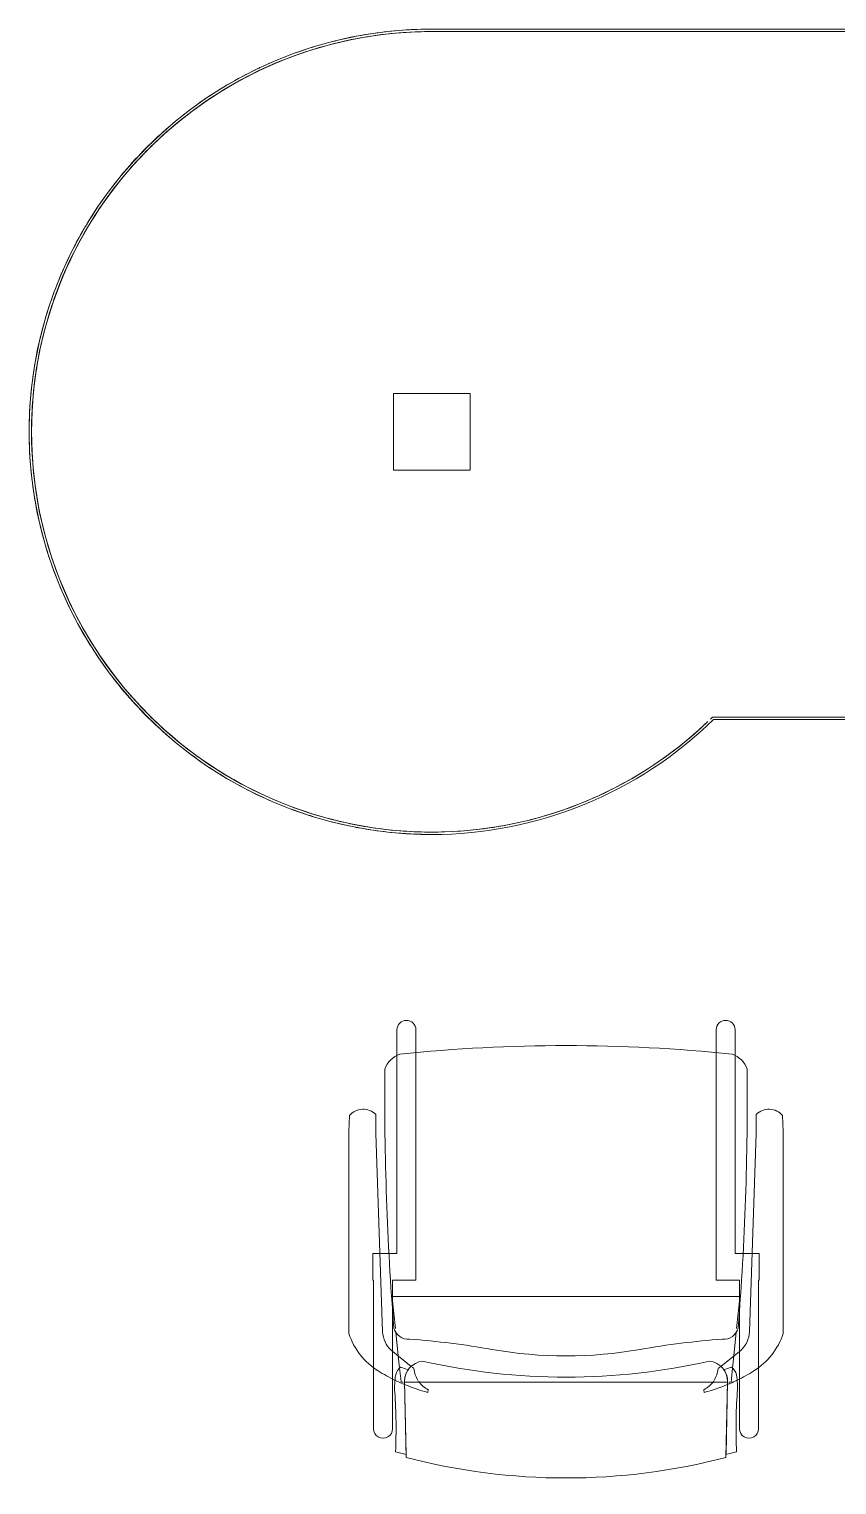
# Model space of a CAD drawing. Header units: inches. Extents: x 0 to 2535, y 0 to 2052.
# Drawn here: x 1517 to 1559.1, y 1894.2 to 1970.2 of the extents above; entities that cross this region are included whole.
import ezdxf

# ---------------------------------------------------------------- set-up
doc = ezdxf.new("R2010")
doc.units = ezdxf.units.IN
doc.header["$MEASUREMENT"] = 0
doc.layers.add('I-FURN', color=30, linetype='Continuous', lineweight=9)
doc.layers.add('I-FURN-PNLS', color=30, linetype='Continuous', lineweight=9)

# ---------------------------------------------------------------- blocks, each defined once
blk = doc.blocks.new('Zira Wksta 12 - Type 1-V85-Level 07  POWER _ SIGNAL')
at = {"layer": 'I-FURN'}
for p, q in [((-53, 17), (-53, 13)), ((-49, 17), (-53, 17)), ((-53, 17), (-49, 17)), ((-53, 13), (-53, 17)), ((-49, 13), (-49, 17)), ((-49, 17), (-49, 13)), ((-53, 13), (-49, 13)), ((-49, 13), (-53, 13))]:
    blk.add_line(p, q, dxfattribs=at)
at = {"layer": 'I-FURN-PNLS'}
for p, q in [((0, 36), (-51, 36)), ((0, 36), (-51, 36)), ((0, 36), (-51, 36)), ((-24, 36), (-51, 36)), ((-51, 35.875), (-0.126, 35.875)), ((-0.126, 35.875), (-51, 35.875)), ((-0.126, 35.875), (-51, 35.875)), ((-51, 35.875), (-0.126, 35.875)), ((-0.125, 0.125), (-36.354, 0.125)), ((-36.354, 0.125), (-0.125, 0.125)), ((-36.354, 0.125), (-0.125, 0.125)), ((-0.125, 0.125), (-36.354, 0.125)), ((-36.303, 0), (0, 0)), ((-36.303, 0), (0, 0)), ((-36.303, 0), (0, 0)), ((0, 0), (-36.303, 0))]:
    blk.add_line(p, q, dxfattribs=at)
for radius, start, end in [(21, 90, 270), (21, 90, 270), (20.875, 90, 180), (20.875, 90, 180), (20.875, 90, 163.63636), (20.875, 90, 122.72727), (21, 98.38202, 101.16837), (21, 98.38202, 101.16837), (21, 90, 98.38202), (21, 90, 98.38202), (21, 106.76444, 110.10307), (21, 106.76444, 110.10307), (21, 101.16837, 106.76444), (21, 101.16837, 106.76444), (21, 110.10307, 115.14733), (21, 110.10307, 115.14733), (21, 118.71869, 123.53081), (21, 118.71869, 123.53081), (21, 115.70501, 118.71869), (21, 115.70501, 118.71869), (21, 115.14733, 115.64812), (21, 115.14733, 115.64812), (20.875, 122.72727, 130.90909), (21, 123.53081, 127.22796), (21, 123.53081, 127.22796), (21, 127.22796, 131.91499), (21, 127.22796, 131.91499), (20.875, 130.90909, 139.09091), (21, 131.91499, 135.6889), (21, 131.91499, 135.6889), (21, 135.6889, 140.30003), (21, 135.6889, 140.30003), (20.875, 139.09091, 155.45455), (21, 140.30003, 144.12384), (21, 140.30003, 144.12384), (21, 144.12384, 148.68613), (21, 144.12384, 148.68613), (21, 148.68613, 150.2368), (21, 148.68613, 150.2368), (21, 150.28592, 152.54318), (21, 150.28592, 152.54318), (21, 152.54318, 157.07354), (21, 152.54318, 157.07354), (20.875, 155.45455, 163.63636), (21, 157.07354, 158.94016), (21, 157.07354, 158.94016), (21, 159.046, 160.95245), (21, 159.046, 160.95245), (21, 160.95245, 165.46261), (21, 160.95245, 165.46261), (20.875, 163.63636, 180), (20.875, 163.63636, 171.81818), (21, 165.46261, 169.35484), (21, 165.46261, 169.35484), (21, 169.35484, 173.85378), (21, 169.35484, 173.85378), (20.875, 171.81818, 180), (21, 173.85378, 177.75233), (21, 173.85378, 177.75233), (21, 177.75233, 180), (21, 177.75233, 180), (21, 180, 182.24767), (21, 180, 182.24767), (20.875, 180, 204.54545), (20.875, 180, 270), (20.875, 180, 270), (20.875, 180, 220.90909), (21, 182.24767, 186.14622), (21, 182.24767, 186.14622), (21, 186.14622, 190.64516), (21, 186.14622, 190.64516), (21, 190.64516, 194.53739), (21, 190.64516, 194.53739), (21, 194.53739, 199.04755), (21, 194.53739, 199.04755), (21, 199.04755, 201.05984), (21, 199.04755, 201.05984), (21, 201.13026, 202.92646), (21, 201.13026, 202.92646), (21, 202.92646, 207.45682), (21, 202.92646, 207.45682), (20.875, 204.54545, 212.72727), (21, 207.45682, 211.31387), (21, 207.45682, 211.31387), (21, 211.31387, 215.87616), (21, 211.31387, 215.87616), (20.875, 212.72727, 220.90909), (21, 215.87616, 219.69997), (21, 215.87616, 219.69997), (21, 219.69997, 224.3111), (21, 219.69997, 224.3111), (20.875, 220.90909, 245.45455), (20.875, 220.90909, 229.09091), (21, 224.3111, 228.08501), (21, 224.3111, 228.08501), (21, 270, 314.41531), (20.875, 314.12733, 314.36622), (20.875, 314.12733, 314.36622), (20.875, 314.12733, 314.36622), (20.875, 314.12733, 314.36622), (20.875, 314.36622, 314.5552), (20.875, 314.36622, 314.5552), (20.875, 314.36622, 314.5552), (20.875, 314.36622, 314.5552), (21, 228.08501, 232.77204), (21, 228.08501, 232.77204), (21, 270, 314.41531), (21, 270, 314.41531), (21, 270, 314.41531), (20.875, 270, 313.60546), (20.875, 270, 313.60546), (20.875, 284.85173, 313.60546), (20.875, 284.85173, 313.60546), (20.875, 229.09091, 237.27273), (21, 232.77204, 236.46919), (21, 232.77204, 236.46919), (21, 236.46919, 241.28131), (21, 236.46919, 241.28131), (20.875, 237.27273, 253.63636), (21, 241.28131, 244.35188), (21, 241.28131, 244.35188), (21, 244.37855, 244.85267), (21, 244.37855, 244.85267), (21, 244.85267, 249.89693), (21, 244.85267, 249.89693), (20.875, 245.45455, 261.81818), (21, 249.89693, 253.23556), (21, 249.89693, 253.23556), (21, 253.23556, 258.83163), (21, 253.23556, 258.83163), (20.875, 253.63636, 261.81818), (20.875, 270, 284.85173), (20.875, 277.42587, 284.85173), (21, 258.83163, 261.61798), (21, 258.83163, 261.61798), (21, 261.61798, 270), (21, 261.61798, 270), (20.875, 261.81818, 270), (20.875, 261.81818, 270), (20.875, 270, 277.42587)]:
    blk.add_arc((-51, 15), radius, start, end, dxfattribs=at)
blk = doc.blocks.new('F-Haworth_Chair_X99-Seminar - X99 Seminar Chair with Glides-V60-Level 07  POWER _ SIGNAL')
at = {"layer": 'I-FURN'}
for p, q in [((-8.342, 11.518), (-8.423, 7.569)), ((8.423, 7.569), (8.342, 11.518)), ((-8.423, 7.569), (-8.345, 11.369)), ((8.345, 11.369), (8.423, 7.569)), ((-10.038, 10.021), (-10.038, 6.814)), ((-9.042, 7.403), (-9.042, 10.021)), ((9.042, 10.021), (9.042, 7.403)), ((10.038, 6.814), (10.038, 10.021)), ((-8.604, 7.597), (-8.621, 7.429)), ((-8.488, 7.597), (-8.562, 7.597)), ((-7.645, 7.597), (-8.402, 7.597)), ((7.645, 7.597), (-7.645, 7.597)), ((-7.182, 7.994), (-7.207, 8.133)), ((7.207, 8.133), (7.182, 7.994)), ((8.402, 7.597), (7.645, 7.597)), ((8.562, 7.597), (8.488, 7.597)), ((8.621, 7.429), (8.604, 7.597)), ((-9.042, 5.987), (-9.042, 7.403)), ((-8.681, 6.866), (-8.748, 6.225)), ((-8.623, 7.419), (-8.681, 6.866)), ((-8.61, 6.81), (-8.235, 6.946)), ((-8.03, 6.805), (-7.947, 6.872)), ((7.947, 6.872), (8.03, 6.805)), ((8.235, 6.946), (8.61, 6.81)), ((8.681, 6.866), (8.623, 7.419)), ((8.748, 6.225), (8.681, 6.866)), ((9.042, 7.403), (9.042, 5.987)), ((-10.038, 6.814), (-10.038, 4.995)), ((-9.126, 5.919), (-8.071, 6.772)), ((-8.748, 6.225), (-8.878, 4.986)), ((8.071, 6.772), (9.126, 5.919)), ((8.878, 4.986), (8.748, 6.225)), ((10.038, 4.995), (10.038, 6.814)), ((-9.042, 3.624), (-9.042, 5.987)), ((9.042, 5.987), (9.042, 3.624)), ((-11.324, 5.058), (-11.324, -5.482)), ((-10.038, 4.991), (-10.038, 2.271)), ((-9.919, -5.365), (-9.567, 4.966)), ((-8.898, 4.801), (-9.066, 3.197)), ((-8.878, 4.986), (-8.886, 4.91)), ((8.886, 4.91), (8.878, 4.986)), ((9.066, 3.197), (8.898, 4.801)), ((9.567, 4.966), (9.919, -5.365)), ((10.038, 2.271), (10.038, 4.991)), ((11.324, -5.482), (11.324, 5.058)), ((-9.066, 3.197), (-9.074, 3.122)), ((-9.071, 3.122), (9.071, 3.122)), ((-9.042, 3.429), (-9.042, 3.624)), ((-9.042, 3.122), (-9.042, 3.429)), ((-9.042, 2.271), (-9.042, 3.122)), ((9.042, 3.624), (9.042, 3.429)), ((9.042, 3.429), (9.042, 3.122)), ((9.042, 3.122), (9.042, 2.271)), ((9.074, 3.122), (9.066, 3.197)), ((-10.038, 2.271), (-10.07, 2.271)), ((-10.07, 2.271), (-10.07, 0.893)), ((-7.829, 2.271), (-9.042, 2.271)), ((-7.829, -9.57), (-7.829, 2.271)), ((9.042, 2.271), (7.829, 2.271)), ((7.829, 2.271), (7.829, -9.57)), ((10.07, 2.271), (10.038, 2.271)), ((10.07, 0.893), (10.07, 2.271)), ((-10.07, 0.893), (-9.705, 0.893)), ((-9.705, 0.893), (-9.197, 0.893)), ((-9.197, 0.893), (-8.82, 0.893)), ((-8.82, 0.893), (-8.82, -9.436)), ((8.82, 0.893), (9.197, 0.893)), ((8.82, -9.436), (8.82, 0.893)), ((9.197, 0.893), (9.705, 0.893)), ((9.705, 0.893), (10.07, 0.893)), ((-11.324, -5.482), (-11.295, -6.317)), ((-9.919, -6.365), (-9.919, -5.365)), ((9.919, -5.365), (9.919, -6.365)), ((11.295, -6.317), (11.324, -5.482)), ((-8.82, -9.436), (-8.82, -10.778)), ((-7.829, -10.778), (-7.829, -9.57)), ((7.829, -9.57), (7.829, -10.778)), ((8.82, -10.778), (8.82, -9.436))]:
    blk.add_line(p, q, dxfattribs=at)
for centre, radius, start, end in [((0.001, -20.292), 32.885, 75.30746, 104.69597), ((-36.062, 10.03), 27.198, 355.98565, 2.51182), ((0.002, -20.729), 33.165, 104.57657, 105.55224), ((-0.002, -20.729), 33.165, 74.44776, 75.42343), ((36.062, 10.03), 27.198, 177.48818, 184.01435), ((-9.54, 10.021), 0.498, 360, 180), ((9.54, 10.021), 0.498, 360, 180), ((-5.201, 7.865), 3.739, 175.98565, 189.90642), ((-4.708, -1.148), 9.612, 113.50939, 116.00359), ((-4.708, -1.148), 9.612, 112.92701, 113.36067), ((-4.708, -1.148), 9.612, 105.06659, 112.7369), ((-6.554, 6.763), 1.382, 117.05034, 145.98126), ((6.554, 6.763), 1.382, 34.01874, 62.94966), ((4.708, -1.148), 9.612, 67.2631, 74.93341), ((4.708, -1.148), 9.612, 66.63933, 67.07299), ((4.708, -1.148), 9.612, 63.99641, 66.49061), ((5.201, 7.865), 3.739, 350.09358, 4.01435), ((-7.872, 3.924), 3.634, 121.95219, 161.82107), ((-4.708, -1.148), 9.612, 116.00359, 121.95219), ((-8.28, 7.327), 0.613, 189.90642, 237.45732), ((-7.37, 7.548), 1.054, 178.82139, 214.79985), ((-7.37, 7.548), 1.054, 178.82139, 264.04463), ((-6.554, 6.763), 1.382, 147.5752, 174.91217), ((0, -26.495), 33.832, 77.22846, 102.77154), ((7.37, 7.548), 1.054, 275.95537, 1.17861), ((6.554, 6.763), 1.382, 5.08783, 32.4248), ((7.37, 7.548), 1.054, 325.20015, 1.17861), ((8.28, 7.327), 0.613, 302.54268, 350.09358), ((4.708, -1.148), 9.612, 58.04781, 63.99641), ((7.872, 3.924), 3.634, 18.17893, 58.04781), ((0, -15.966), 22.194, 79.97666, 100.02334), ((-8.183, 4.904), 1.385, 132.89216, 177.19873), ((-8.236, 4.592), 0.763, 84.23375, 165.76625), ((-11.319, 48.077), 42.842, 274.23006, 280.02334), ((11.319, 48.077), 42.842, 259.97666, 265.76994), ((8.236, 4.592), 0.763, 14.23375, 95.76625), ((8.183, 4.904), 1.385, 2.80127, 47.10784), ((144.065, -7.322), 153.519, 175.47868, 180.52505), ((-144.065, -7.322), 153.519, 359.47495, 4.52132), ((-10.584, -5.679), 0.956, 221.89014, 314.10986), ((10.584, -5.679), 0.956, 225.89014, 318.10986), ((-8.213, -8.279), 1.314, 200.04325, 249.95675), ((8.213, -8.279), 1.314, 290.04325, 339.95675), ((0, 75.008), 84.963, 264.14745, 275.85255), ((-8.324, -10.778), 0.495, 180, 360), ((8.324, -10.778), 0.495, 180, 360)]:
    blk.add_arc(centre, radius, start, end, dxfattribs=at)

msp = doc.modelspace()

# ---------------------------------------------------------------- block references
at = {"layer": 'I-FURN'}
msp.add_blockref('Zira Wksta 12 - Type 1-V85-Level 07  POWER _ SIGNAL', (1589, 1934.167), dxfattribs=at)
at = {"layer": 'I-FURN', "rotation": 180}
msp.add_blockref('F-Haworth_Chair_X99-Seminar - X99 Seminar Chair with Glides-V60-Level 07  POWER _ SIGNAL', (1545, 1907.202), dxfattribs=at)

doc.saveas('drawing.dxf')
